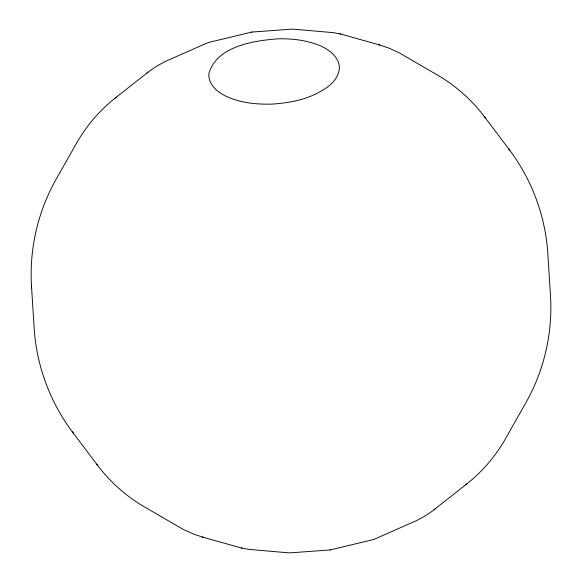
<?xml version="1.0" encoding="UTF-8"?>
<svg xmlns="http://www.w3.org/2000/svg" width="582" height="582" viewBox="0 0 582 582"><rect width="100%" height="100%" fill="white"/><g stroke="black" fill="none" stroke-linecap="round" stroke-linejoin="round"><path stroke-width="0.87" d="M251.882 32.054L208.087 42.573L164.939 61.634L157.227 65.839L149.923 70.728L115.185 98.089C99.398 110.609 86.092 126.229 76.198 143.783L56.272 179.023C37.895 211.339 29.209 249.031 31.508 286.126L34.163 328.43C36.615 366.202 50.408 403.13 73.368 433.219M330.118 549.946L373.913 539.427L417.061 520.366L424.773 516.161L432.077 511.272L466.815 483.911C482.602 471.391 495.908 455.771 505.802 438.217L525.728 402.977C544.105 370.661 552.791 332.969 550.492 295.874L547.837 253.57C545.385 215.798 531.592 178.87 508.632 148.781M115.185 98.089L116.436 97.099M465.564 484.901L466.815 483.911M146.919 73.026L147.908 72.248M434.092 509.752L435.081 508.974M251.613 32.075L292.397 29.1L333.471 32.657L340.739 34.054M241.261 547.946L248.529 549.343L289.603 552.9L330.387 549.925M378.38 44.618L388.078 47.768L398.524 52.46L437.853 75.289C455.844 85.794 471.704 99.893 484.275 116.495L509.701 150.207M72.299 431.793L97.725 465.505C110.296 482.107 126.156 496.206 144.147 506.711L183.476 529.54L193.922 534.232L203.62 537.382M339.946 33.836L379.617 44.959M202.383 537.041L242.054 548.164M484.275 116.495L485.25 117.782M96.75 464.218L97.725 465.505M31.508 286.126L31.617 287.908M339.357 68.531C338.433 78.599 330.096 86.325 321.577 90.785C306.918 99.755 289.443 102.839 272.522 104.091C257.419 104.498 241.828 103.225 227.86 97.041C218.425 93.113 208.123 84.972 208.865 73.652C216.482 46.196 253.541 40.776 277.403 38.849C291.975 38.434 306.823 40.122 320.347 45.825C329.492 49.826 339.692 57.465 339.357 68.531"/></g></svg>
